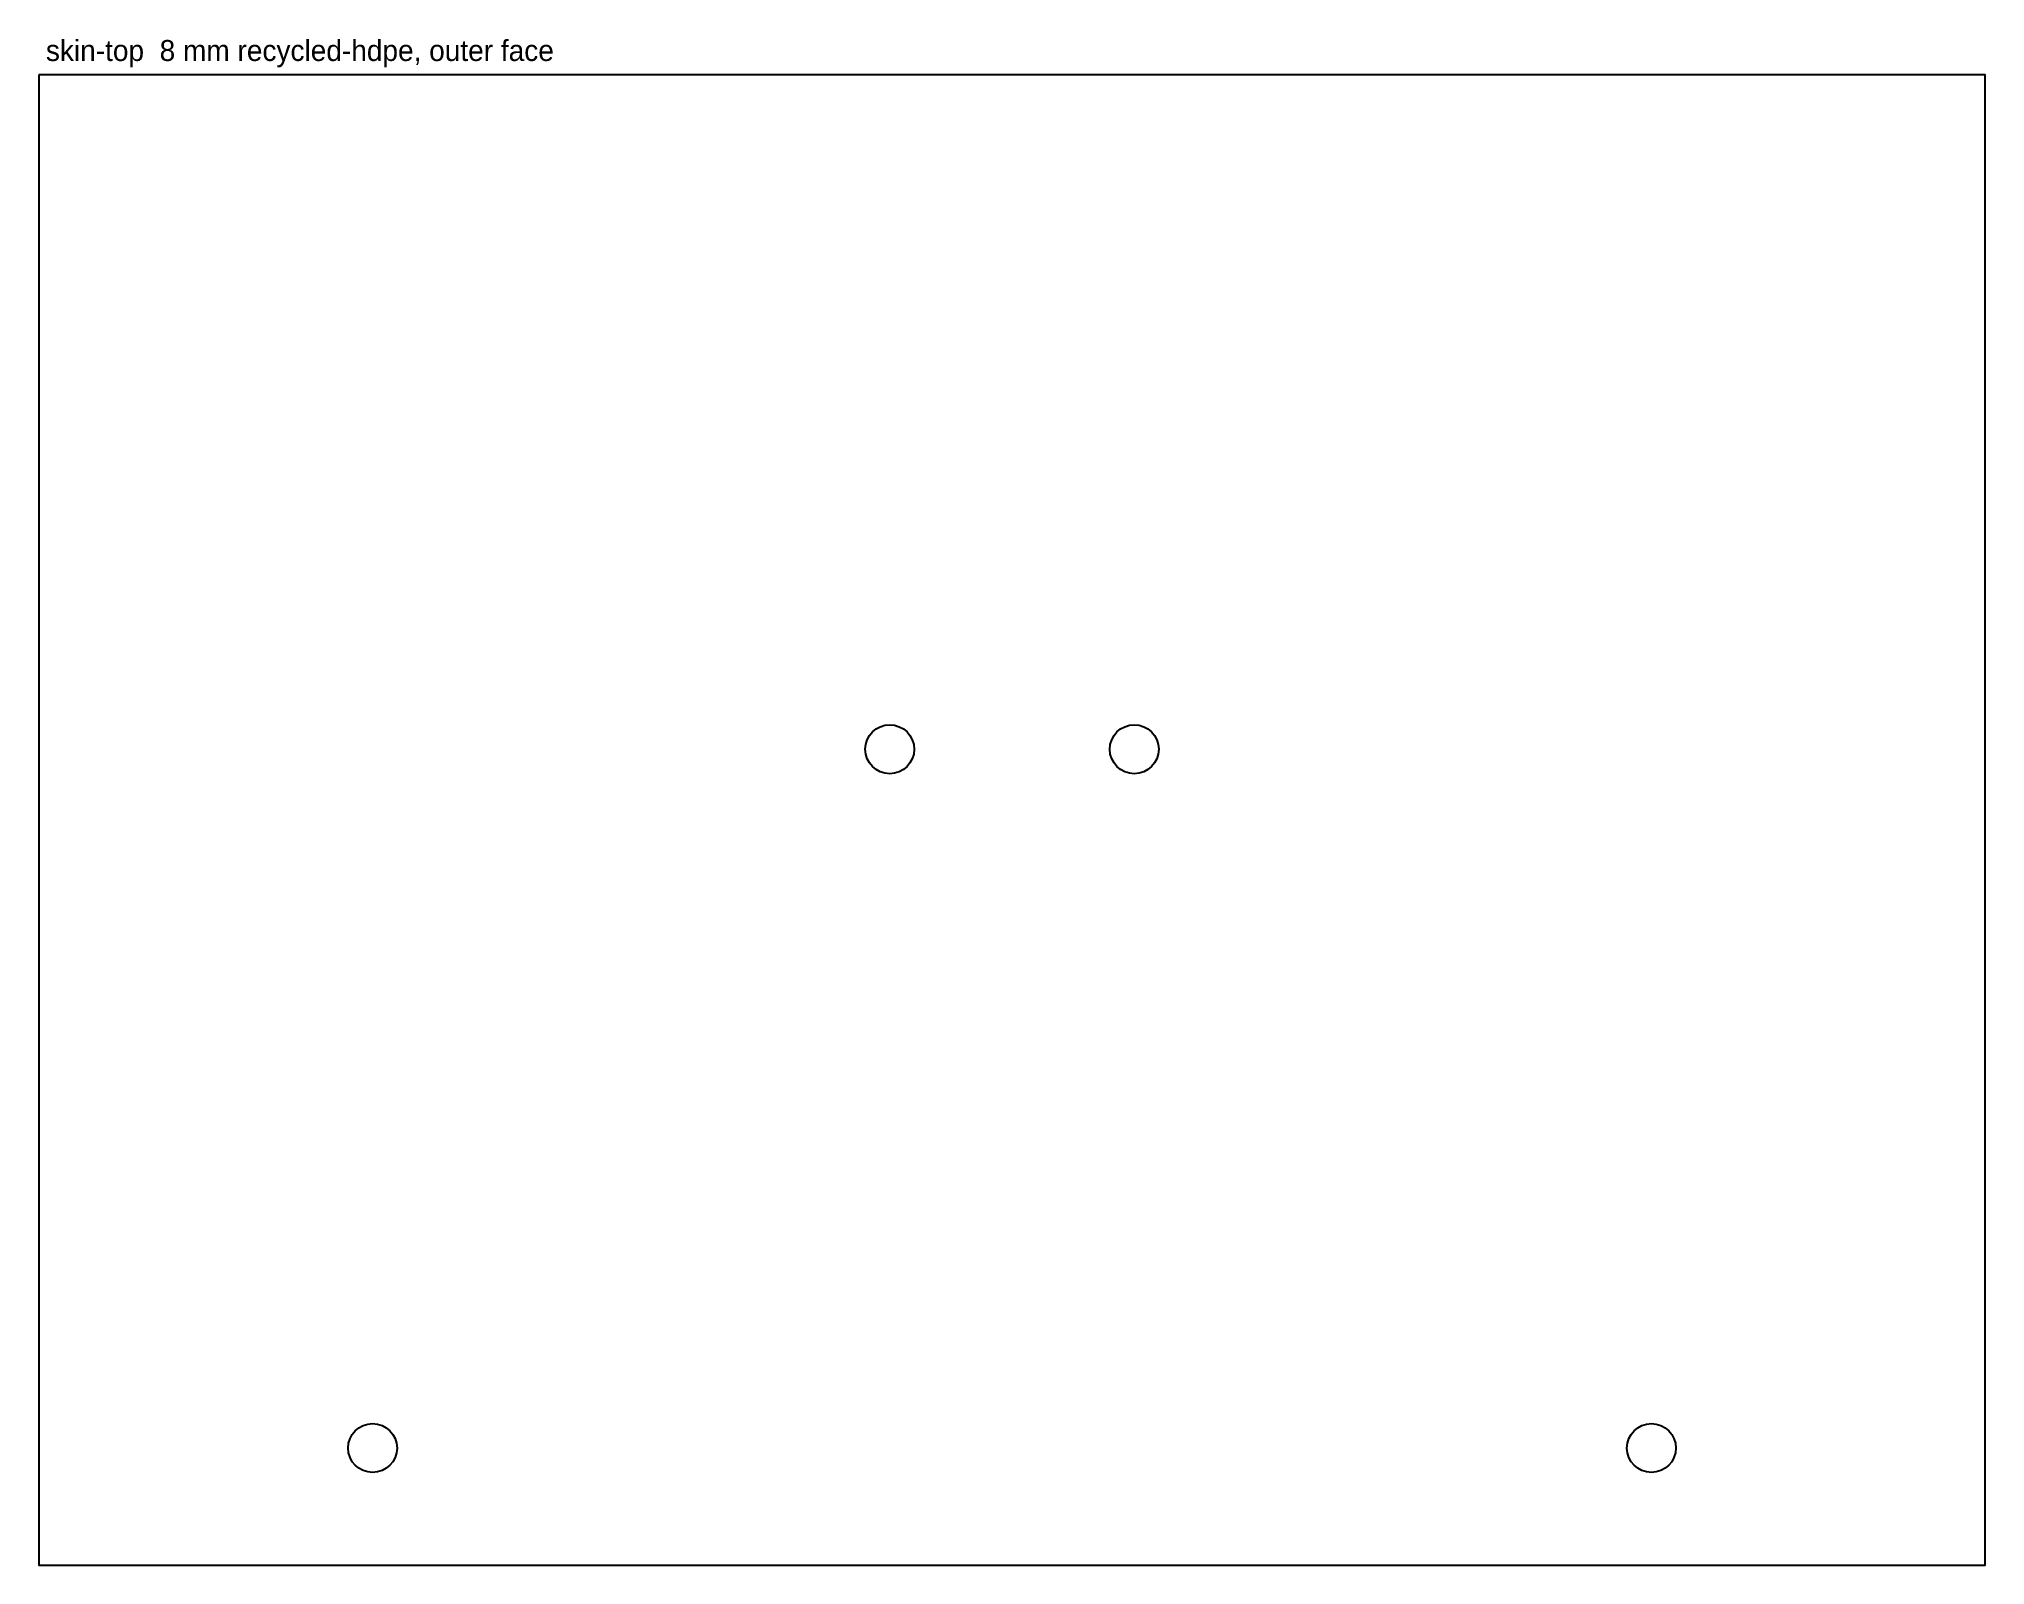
# Model space of a CAD drawing. Header units: millimetres. Extents: x 0 to 557, y 0 to 437.
import ezdxf

# ---------------------------------------------------------------- set-up
doc = ezdxf.new("R2010")
doc.units = ezdxf.units.MM
for name, color, linetype in [('CUT_INSIDE', 5, 'Continuous'), ('CUT_OUTSIDE', 1, 'Continuous'), ('NOTES', 7, 'Continuous')]:
    doc.layers.add(name, color=color, linetype=linetype)

msp = doc.modelspace()

# ---------------------------------------------------------------- linework, layer by layer
at = {"layer": 'CUT_INSIDE'}
for centre in [(243.5, 233.5), (313.5, 233.5), (95.5, 33.5), (461.5, 33.5)]:
    msp.add_circle(centre, 7, dxfattribs=at)
at = {"layer": 'CUT_OUTSIDE'}
msp.add_lwpolyline([(0, 426.5), (0, 0), (557, 0), (557, 426.5), (0, 426.5)], close=True, dxfattribs=at)

# ---------------------------------------------------------------- texts
at = {"layer": 'NOTES'}
msp.add_text('skin-top  8 mm recycled-hdpe, outer face', height=6, dxfattribs=at).set_placement((2, 430.5))

doc.saveas('drawing.dxf')
